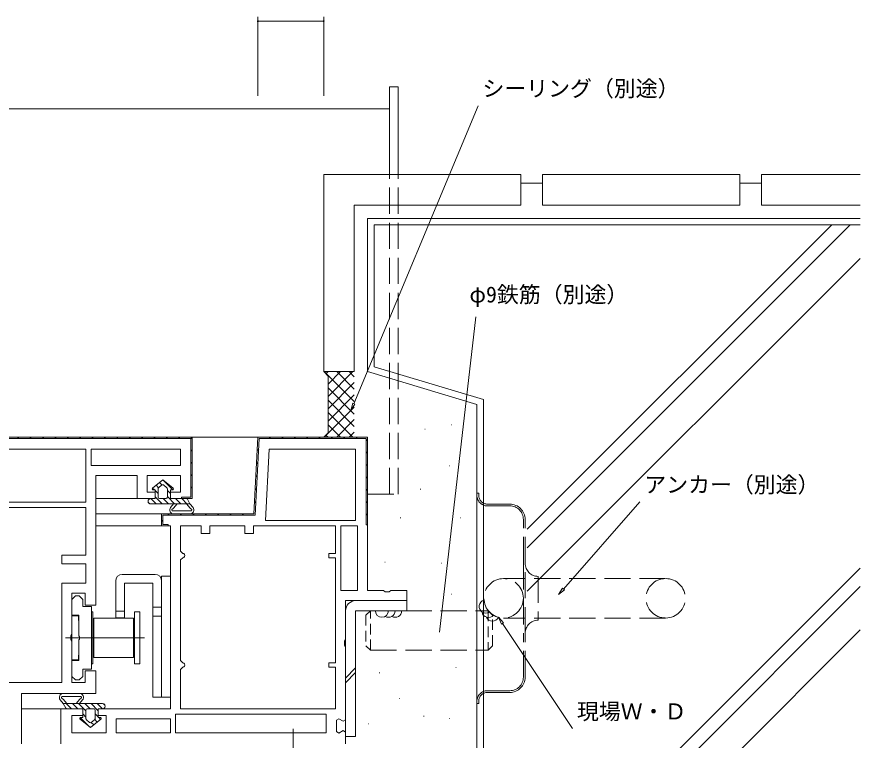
# Model space of a CAD drawing. Units: millimetres, scale not verified. Extents: x -841 to 746, y -594 to 534.
# Drawn here: x 263.2 to 455.8, y -135.9 to 29.3 of the extents above; entities that cross this region are included whole.
import ezdxf
from ezdxf.enums import TextEntityAlignment as Align

# ---------------------------------------------------------------- set-up
doc = ezdxf.new("R2010")
doc.units = ezdxf.units.MM
doc.header["$LTSCALE"] = 2
for name, pattern in [('CHAIN2', [12, 9, -1, 1, -1]), ('DASHED1', [1.8, 1.2, -0.6]), ('DASHED3', [4, 3, -1])]:
    doc.linetypes.add(name, pattern=pattern)
for name, color, linetype, lineweight in [('0-3_YKK_12', 2, 'Continuous', 9), ('0-4_YSS_K', 3, 'Continuous', 9), ('0-5_YKK_D', 6, 'Continuous', 9), ('0-6_YKK_13', 4, 'Continuous', 9), ('0-7_YKK_11', 7, 'Continuous', 9)]:
    doc.layers.add(name, color=color, linetype=linetype, lineweight=lineweight)
doc.styles.add('ＭＳ ゴシック', font='')
doc.styles.get('ＭＳ ゴシック').set_extended_font_data('MS Gothic')

msp = doc.modelspace()

# ---------------------------------------------------------------- linework, layer by layer
at = {"layer": '0-3_YKK_12'}
for p, q in [((348.306, -6.748), (348.306, 13.263)), ((348.306, 13.263), (350.306, 13.263)), ((350.306, -6.748), (350.306, 13.263)), ((-96.695, 8.263), (348.306, 8.263)), ((318.78, -66.75), (-67.169, -66.75)), ((291.205, -80.75), (281.305, -80.75)), ((296.805, -84.25), (281.305, -84.25)), ((296.805, -86.95), (281.305, -86.95)), ((273.805, -128.75), (264.305, -128.75))]:
    msp.add_line(p, q, dxfattribs=at)
at = {"layer": '0-3_YKK_12', "linetype": 'DASHED3'}
for p, q in [((348.306, -79.737), (348.306, -6.748)), ((350.306, -79.737), (350.306, -6.748)), ((343.306, -79.737), (350.306, -79.737))]:
    msp.add_line(p, q, dxfattribs=at)
at = {"layer": '0-4_YSS_K'}
for p, q in [((378.305, -13.748), (378.305, -6.748)), ((383.305, -13.748), (383.305, -6.748)), ((383.305, -6.748), (428.305, -6.748)), ((428.305, -13.748), (428.305, -6.748)), ((433.305, -13.748), (433.305, -6.748)), ((433.305, -6.748), (455.815, -6.748)), ((378.305, -8.748), (383.305, -8.748)), ((428.305, -8.748), (433.305, -8.748)), ((340.305, -13.748), (378.305, -13.748)), ((340.305, -13.748), (340.305, -51.748)), ((383.305, -13.748), (428.305, -13.748)), ((433.305, -13.748), (455.815, -13.748)), ((343.305, -16.746), (455.815, -16.746)), ((343.305, -16.746), (343.305, -51.746)), ((379.805, -91.998), (453.558, -18.246)), ((379.805, -87.756), (449.315, -18.246)), ((379.805, -101.898), (455.815, -25.888)), ((334.305, -52.748), (333.305, -51.748)), ((340.305, -51.748), (333.305, -51.748)), ((333.45, -51.748), (340.305, -58.603)), ((334.305, -51.748), (333.878, -52.176)), ((337.134, -51.748), (334.305, -54.576)), ((339.962, -51.748), (334.305, -57.405)), ((336.278, -51.748), (340.305, -55.775)), ((339.107, -51.748), (340.305, -52.947)), ((343.305, -51.746), (368.305, -59.248)), ((369.805, -58.132), (344.805, -50.63)), ((334.305, -52.748), (334.305, -65.746)), ((340.305, -54.233), (334.305, -60.233)), ((334.305, -55.432), (340.305, -61.432)), ((340.305, -57.061), (334.305, -63.061)), ((334.305, -58.26), (340.305, -64.26)), ((368.305, -59.246), (368.305, -166.745)), ((369.805, -165.245), (369.805, -58.132)), ((340.305, -59.89), (333.449, -66.746)), ((334.305, -61.089), (339.962, -66.746)), ((340.305, -62.718), (336.278, -66.746)), ((334.305, -63.917), (337.134, -66.746)), ((356.483, -64.889), (356.383, -64.889)), ((362.56, -63.877), (362.46, -63.877)), ((334.305, -65.746), (333.305, -66.746)), ((333.878, -66.318), (334.306, -66.746)), ((340.305, -65.547), (339.107, -66.746)), ((362.054, -73.24), (361.954, -73.24)), ((355.47, -78.554), (355.37, -78.554)), ((350.912, -85.134), (350.812, -85.134)), ((364.586, -85.134), (364.486, -85.134)), ((347.367, -95.256), (347.267, -95.256)), ((360.281, -95.509), (360.181, -95.509)), ((387.168, -165.246), (455.815, -96.599)), ((391.411, -165.245), (455.815, -100.841)), ((362.56, -102.595), (362.46, -102.595)), ((401.311, -165.245), (455.815, -110.741)), ((363.573, -119.296), (363.473, -119.296)), ((346.101, -120.562), (346.001, -120.562)), ((350.659, -126.382), (350.559, -126.382)), ((356.23, -130.431), (356.13, -130.431)), ((356.23, -130.431), (356.13, -130.431)), ((362.054, -130.937), (361.954, -130.937)), ((343.569, -132.202), (343.469, -132.202))]:
    msp.add_line(p, q, dxfattribs=at)
at = {"layer": '0-4_YSS_K', "linetype": 'DASHED3'}
for p, q in [((343.97, -106.349), (370.895, -106.349)), ((343.97, -115.349), (370.895, -115.349))]:
    msp.add_line(p, q, dxfattribs=at)
at = {"layer": '0-4_YSS_K'}
for points in [[(333.305, -51.748), (333.305, -6.748), (378.305, -6.748)], [(455.815, -18.246), (344.805, -18.246), (344.805, -50.63)]]:
    msp.add_lwpolyline(points, dxfattribs=at)
at = {"layer": '0-4_YSS_K', "linetype": 'DASHED1'}
for points in [[(343.97, -115.349), (343.97, -106.349), (342.97, -107.349), (342.97, -114.349)], [(370.895, -106.349), (370.895, -115.349), (371.895, -114.349), (371.895, -107.349)]]:
    msp.add_lwpolyline(points, close=True, dxfattribs=at)
at = {"layer": '0-4_YSS_K'}
for centre, start, end in [((370.318, -105.392), 105.1234, 304.31154), ((346.61, -106.349), 180, 0), ((348.11, -106.349), 239.99998, 0), ((349.61, -106.349), 239.99998, 0), ((370.962, -106.407), 188.82755, 319.66205), ((371.851, -107.215), 204.17805, 335.01256)]:
    msp.add_arc(centre, 1.5, start, end, dxfattribs=at)
at = {"layer": '0-5_YKK_D'}
for p, q in [((318.303, 11.263), (318.303, 29.263)), ((333.305, 11.263), (333.305, 29.263)), ((333.305, 28.263), (318.303, 28.263)), ((340.189, -59.092), (368.562, 8.972)), ((359.763, -111.259), (368.04, -39.262)), ((339.534, -60.661), (339.927, -58.983)), ((340.45, -59.201), (339.927, -58.983)), ((388.087, -101.4), (405.519, -81.473)), ((386.967, -102.679), (387.873, -101.213)), ((388.3, -101.586), (387.873, -101.213)), ((373.211, -107.849), (374.389, -109.107)), ((373.917, -109.421), (374.389, -109.107)), ((374.153, -109.264), (390.138, -133.28))]:
    msp.add_line(p, q, dxfattribs=at)
for points in [[(340.45, -59.201), (339.534, -60.661), (339.927, -58.983)], [(388.3, -101.586), (386.967, -102.679), (387.873, -101.213)], [(373.917, -109.421), (373.211, -107.849), (374.389, -109.107)]]:
    msp.add_lwpolyline(points, close=True, dxfattribs=at)
for centre, start, end in [((318.303, 28.263), 0, 180), ((318.303, 28.263), 180, 0), ((333.305, 28.263), 0, 180), ((333.305, 28.263), 180, 0)]:
    msp.add_arc(centre, 0.106, start, end, dxfattribs=at)
at = {"layer": '0-6_YKK_13'}
for p, q in [((296.555, -76.45), (294.18, -78.391)), ((296.555, -76.45), (298.931, -78.391)), ((296.756, -76.614), (298.878, -78.735)), ((294.241, -78.341), (294.649, -78.75)), ((294.805, -78.75), (294.307, -78.75)), ((294.805, -78.75), (294.805, -80.75)), ((294.805, -78.906), (295.505, -79.606)), ((295.019, -77.705), (295.589, -78.275)), ((295.505, -80.45), (295.505, -78.483)), ((296.365, -77.638), (295.615, -78.251)), ((295.797, -77.069), (296.366, -77.638)), ((297.495, -78.251), (296.745, -77.638)), ((297.605, -78.483), (297.605, -80.45)), ((297.605, -78.877), (298.305, -79.577)), ((298.305, -78.75), (298.305, -80.75)), ((298.803, -78.75), (298.305, -78.75)), ((294.805, -80.75), (293.805, -80.75)), ((293.822, -80.751), (295.021, -81.95)), ((294.805, -80.32), (296.435, -81.95)), ((297.305, -80.75), (295.805, -80.75)), ((296.649, -80.75), (297.85, -81.95)), ((297.605, -80.291), (299.264, -81.95)), ((301.933, -80.749), (298.305, -80.75)), ((299.478, -80.749), (300.678, -81.949)), ((300.892, -80.749), (302.092, -81.949)), ((293.263, -81.606), (293.55, -81.893)), ((293.805, -81.95), (302.772, -81.949)), ((299.048, -81.95), (298.354, -82.771)), ((299.848, -81.95), (299.021, -82.929)), ((301.973, -81.949), (302.8, -82.929)), ((298.81, -83.549), (303.017, -83.549)), ((299.043, -84.25), (302.777, -84.249)), ((294.804, -98.055), (287.306, -98.055)), ((285.805, -99.555), (285.805, -107.955)), ((294.304, -100.055), (287.805, -100.055)), ((294.304, -100.055), (294.304, -126.054)), ((296.304, -99.555), (296.304, -126.054)), ((296.304, -105.554), (294.304, -105.554)), ((340.605, -104.05), (352.305, -104.05)), ((352.305, -104.05), (352.305, -106.35)), ((275.805, -117.55), (275.805, -107.55)), ((275.805, -107.55), (277.305, -107.55)), ((277.305, -107.55), (277.305, -108.45)), ((280.305, -106.6), (280.605, -106.6)), ((280.605, -106.6), (280.605, -118.5)), ((287.805, -106.455), (285.805, -106.455)), ((290.105, -106.6), (290.105, -118.5)), ((291.305, -106.6), (290.105, -106.6)), ((291.305, -106.6), (291.305, -118.5)), ((296.304, -107.554), (294.304, -107.554)), ((338.305, -135.05), (338.305, -106.35)), ((340.605, -106.35), (340.605, -135.05)), ((352.305, -106.35), (340.605, -106.35)), ((280.855, -109.55), (280.605, -109.55)), ((280.855, -117.05), (280.855, -108.05)), ((280.855, -108.05), (289.855, -108.05)), ((289.855, -117.05), (289.855, -108.05)), ((290.105, -109.55), (289.855, -109.55)), ((277.305, -117.55), (277.305, -116.65)), ((280.855, -115.55), (280.605, -115.55)), ((289.855, -117.05), (280.855, -117.05)), ((290.105, -115.55), (289.855, -115.55)), ((277.305, -117.55), (275.805, -117.55)), ((280.605, -118.5), (280.305, -118.5)), ((290.105, -118.5), (291.305, -118.5)), ((338.305, -121.726), (340.605, -119.426)), ((338.305, -122.788), (340.605, -120.488)), ((277.8, -125.95), (273.594, -125.95)), ((274.638, -127.55), (273.811, -126.57)), ((277.567, -125.249), (273.833, -125.25)), ((276.763, -127.55), (277.59, -126.57)), ((277.563, -127.55), (278.256, -126.728)), ((296.304, -126.054), (294.304, -126.054)), ((282.805, -127.55), (273.838, -127.55)), ((275.719, -128.75), (274.519, -127.55)), ((274.678, -128.75), (278.305, -128.75)), ((277.133, -128.75), (275.933, -127.55)), ((279.005, -129.208), (277.347, -127.55)), ((278.306, -130.75), (278.305, -128.75)), ((279.961, -128.75), (278.761, -127.55)), ((279.305, -128.75), (280.805, -128.75)), ((281.806, -129.18), (280.175, -127.55)), ((282.789, -128.749), (281.59, -127.55)), ((281.805, -128.75), (282.805, -128.75)), ((281.806, -130.75), (281.805, -128.75)), ((283.348, -127.894), (283.061, -127.607)), ((279.855, -132.885), (277.733, -130.764)), ((277.808, -130.75), (278.306, -130.75)), ((279.006, -130.622), (278.306, -129.922)), ((279.006, -131.016), (279.005, -129.05)), ((281.105, -129.05), (281.106, -131.016)), ((281.806, -130.594), (281.105, -129.894)), ((281.806, -130.75), (282.303, -130.75)), ((282.37, -131.158), (281.961, -130.75)), ((280.056, -133.05), (277.68, -131.109)), ((279.116, -131.249), (279.866, -131.861)), ((280.056, -133.05), (282.431, -131.108)), ((280.245, -131.861), (280.995, -131.249)), ((280.814, -132.43), (280.245, -131.862)), ((281.592, -131.794), (281.022, -131.224)), ((340.605, -135.05), (338.305, -135.05))]:
    msp.add_line(p, q, dxfattribs=at)
at = {"layer": '0-6_YKK_13', "linetype": 'DASHED3'}
for p, q in [((368.705, -79.51), (368.705, -80.01)), ((375.805, -82.01), (370.705, -82.01)), ((375.805, -82.41), (370.705, -82.41)), ((378.905, -95.51), (378.905, -85.51)), ((379.305, -95.51), (379.305, -85.51)), ((378.905, -95.51), (378.905, -111.51)), ((379.305, -111.51), (379.305, -95.51)), ((411.405, -99.01), (374.405, -99.01)), ((382.305, -98.51), (382.305, -108.51)), ((280.605, -109.55), (280.605, -115.55)), ((411.405, -108.01), (374.405, -108.01)), ((378.905, -121.51), (378.905, -111.51)), ((379.305, -121.51), (379.305, -111.51)), ((370.705, -124.61), (375.805, -124.61)), ((370.705, -125.01), (375.805, -125.01)), ((368.705, -127.01), (368.705, -127.51))]:
    msp.add_line(p, q, dxfattribs=at)
at = {"layer": '0-6_YKK_13', "linetype": 'CHAIN2'}
for p, q in [((292.366, -112.55), (273.027, -112.55)), ((326.305, -133.282), (326.305, -141.618))]:
    msp.add_line(p, q, dxfattribs=at)
at = {"layer": '0-6_YKK_13', "linetype": 'DASHED3'}
for points in [[(368.705, -79.51), (368.305, -79.51), (368.305, -80.01), (368.305, -127.01)], [(368.305, -127.01), (368.305, -127.51), (368.705, -127.51)]]:
    msp.add_lwpolyline(points, dxfattribs=at)
at = {"layer": '0-6_YKK_13'}
for points in [[(302.196, -80.904), (302.772, -81.949), (303.466, -82.77)], [(287.805, -100.055), (287.805, -107.955), (285.805, -107.955)], [(274.415, -128.595), (273.838, -127.55), (273.145, -126.729)]]:
    msp.add_lwpolyline(points, dxfattribs=at)
msp.add_lwpolyline([(296.305, -126.054), (298.305, -126.054), (298.305, -98.435), (296.305, -98.435)], close=True, dxfattribs=at)
at = {"layer": '0-6_YKK_13', "linetype": 'DASHED3'}
msp.add_circle((374.405, -103.51), 4.5, dxfattribs=at)
at = {"layer": '0-6_YKK_13'}
for centre, radius, start, end in [((294.307, -78.548), 0.202, 129.25562, 270.00302), ((295.805, -78.483), 0.3, 129.25562, 180.00302), ((296.555, -77.87), 0.3, 50.75041, 129.25562), ((297.305, -78.483), 0.3, 0.00302, 50.75041), ((298.803, -78.547), 0.202, 270.00302, 50.75041), ((293.805, -81.35), 0.6, 90.00302, 270.00302), ((295.805, -80.45), 0.3, 180.00302, 270.00302), ((297.305, -80.45), 0.3, 270.00302, 0.00302), ((301.933, -81.049), 0.3, 28.8896, 90.00302), ((299.043, -83.35), 0.9, 139.95668, 270.00302), ((302.777, -83.349), 0.9, 270.00302, 40.04936), ((298.81, -83.349), 0.2, 117.55913, 270.00456), ((298.255, -82.286), 1, 297.55913, 319.95668), ((303.565, -82.285), 1, 220.04936, 242.44691), ((303.01, -83.349), 0.2, 268.0726, 62.44691), ((287.306, -99.555), 1.5, 90, 180), ((294.804, -99.555), 1.5, 0, 90), ((340.605, -106.35), 2.3, 90, 180), ((277.805, -108.45), 0.5, 180, 216.86989), ((277.805, -116.65), 0.5, 143.1301, 180), ((273.83, -126.146), 0.897, 89.80255, 220.11365), ((273.601, -126.15), 0.2, 64.72615, 242.44691), ((273.045, -127.214), 1, 40.04936, 62.44691), ((277.568, -126.149), 0.9, 319.95668, 90.00302), ((278.356, -127.214), 1, 117.55913, 139.95668), ((277.8, -126.15), 0.2, 297.55913, 115.27989), ((274.678, -128.45), 0.3, 208.8896, 270.00302), ((279.305, -129.05), 0.3, 90.00302, 180.00302), ((280.805, -129.05), 0.3, 0.00302, 90.00302), ((282.805, -128.15), 0.6, 270.00302, 90.00302), ((277.808, -130.952), 0.202, 90.00302, 230.75041), ((282.303, -130.952), 0.202, 309.25562, 90.00302), ((279.305, -131.016), 0.3, 180.00302, 230.75041), ((280.056, -131.629), 0.3, 230.75041, 309.25562), ((280.806, -131.016), 0.3, 309.25562, 0.00302)]:
    msp.add_arc(centre, radius, start, end, dxfattribs=at)
at = {"layer": '0-6_YKK_13', "linetype": 'DASHED3'}
for centre, radius, start, end in [((370.705, -80.01), 2.4, 180, 270), ((370.705, -80.01), 2, 180, 270), ((375.805, -85.51), 3.5, 0, 90), ((375.805, -85.51), 3.1, 0, 90), ((382.305, -95.51), 3, 180, 270), ((411.405, -103.51), 4.5, 90, 270), ((411.405, -103.51), 4.5, 270, 90), ((382.305, -111.51), 3, 90, 180), ((375.805, -121.51), 3.5, 270, 0), ((375.805, -121.51), 3.1, 270, 0), ((370.705, -127.01), 2.4, 90, 180), ((370.705, -127.01), 2, 90, 180)]:
    msp.add_arc(centre, radius, start, end, dxfattribs=at)
at = {"layer": '0-7_YKK_11'}
for p, q in [((263.707, -66.75), (263.407, -67.05)), ((266.536, -66.75), (266.236, -67.05)), ((269.364, -66.75), (269.064, -67.05)), ((272.193, -66.75), (271.893, -67.05)), ((275.021, -66.75), (274.721, -67.05)), ((277.849, -66.75), (277.55, -67.05)), ((280.678, -66.75), (280.378, -67.05)), ((283.506, -66.75), (283.206, -67.05)), ((286.335, -66.75), (286.035, -67.05)), ((289.163, -66.75), (288.863, -67.05)), ((291.992, -66.75), (291.692, -67.05)), ((294.82, -66.75), (294.52, -67.05)), ((297.649, -66.75), (297.349, -67.05)), ((300.477, -66.75), (300.177, -67.05)), ((303.159, -66.896), (302.947, -67.108)), ((318.305, -66.75), (343.305, -66.75)), ((321.193, -66.75), (320.893, -67.05)), ((324.021, -66.75), (323.721, -67.05)), ((326.85, -66.75), (326.549, -67.05)), ((329.678, -66.75), (329.378, -67.05)), ((332.506, -66.75), (332.206, -67.05)), ((335.335, -66.75), (335.035, -67.05)), ((338.163, -66.75), (337.863, -67.05)), ((340.992, -66.75), (340.692, -67.05)), ((343.305, -67.264), (343.005, -67.564)), ((238.505, -69.45), (279.005, -69.45)), ((303.305, -69.578), (303.005, -69.878)), ((318.463, -69.479), (318.146, -69.797)), ((343.305, -70.093), (343.005, -70.393)), ((300.605, -73.15), (280.205, -73.15)), ((303.305, -72.406), (303.005, -72.706)), ((318.306, -72.464), (317.989, -72.781)), ((343.305, -72.921), (343.005, -73.221)), ((303.305, -75.235), (303.005, -75.535)), ((318.15, -75.449), (317.833, -75.766)), ((343.305, -75.75), (343.005, -76.05)), ((303.305, -78.063), (303.005, -78.363)), ((317.993, -78.434), (317.676, -78.751)), ((343.305, -78.578), (343.005, -78.878)), ((300.919, -80.45), (300.805, -80.563)), ((279.005, -82.75), (241.558, -82.75)), ((317.837, -81.419), (317.52, -81.736)), ((343.305, -81.406), (343.005, -81.706)), ((298.036, -84.25), (297.736, -84.55)), ((300.864, -84.25), (300.564, -84.55)), ((303.693, -84.25), (303.393, -84.55)), ((306.521, -84.25), (306.221, -84.55)), ((309.35, -84.25), (309.049, -84.55)), ((312.178, -84.25), (311.878, -84.55)), ((315.006, -84.25), (314.706, -84.55)), ((343.305, -84.235), (343.005, -84.535)), ((296.605, -85.68), (296.305, -85.98)), ((340.605, -85.75), (320.013, -85.75)), ((337.205, -101.75), (337.205, -86.95)), ((300.605, -128.75), (336.005, -128.75)), ((285.905, -131.05), (298.305, -131.05))]:
    msp.add_line(p, q, dxfattribs=at)
for points in [[(213.305, -66.75), (303.305, -66.75), (303.305, -80.75)], [(237.88, -75.822), (234.305, -74.75), (231.805, -74.75), (231.805, -76.508), (231.579, -76.639), (228.305, -74.75), (221.805, -74.75), (221.805, -73.25), (223.605, -73.25), (223.605, -69.45), (216.005, -69.45), (216.005, -73.25), (218.305, -73.25), (218.305, -74.75), (213.305, -74.75), (213.305, -66.75), (303.305, -66.75), (303.305, -80.75)], [(303.305, -66.75), (303.305, -80.75), (300.805, -80.75), (300.805, -80.45), (303.005, -80.45), (303.005, -67.05), (213.605, -67.05), (213.605, -74.45), (215.805, -74.45), (215.805, -74.75), (213.305, -74.75), (213.305, -66.75)], [(303.305, -66.75), (303.305, -80.75), (298.305, -80.75), (298.305, -79.25), (300.605, -79.25), (300.605, -75.45), (293.005, -75.45), (293.005, -79.25), (294.805, -79.25), (294.805, -80.75), (290.705, -80.75), (290.705, -75.45), (281.305, -75.45), (281.305, -105.05), (278.805, -105.05), (278.805, -102.35), (275.805, -102.35), (275.805, -111.684), (275.555, -112.117), (275.555, -112.983), (275.805, -113.416), (275.805, -122.75), (278.805, -122.75), (278.805, -120.05), (281.305, -120.05), (281.305, -125.25), (264.305, -125.25), (264.305, -136.75)], [(273.305, -136.75), (273.305, -128.75), (278.305, -128.75), (278.305, -130.25), (275.805, -130.25), (275.805, -134.25), (283.605, -134.25), (283.605, -130.25), (281.805, -130.25), (281.805, -128.75), (298.305, -128.75), (298.305, -86.95), (296.305, -86.95), (296.305, -84.25), (317.388, -84.25), (318.305, -66.75), (343.305, -66.75), (343.305, -101.75), (346.939, -101.75), (347.372, -102), (348.238, -102), (348.671, -101.75), (352.305, -101.75), (352.305, -104.05), (338.305, -104.05), (338.305, -112.884), (338.055, -113.317), (338.055, -114.183), (338.305, -114.616), (338.305, -131.228), (337.742, -131.59), (336.769, -131.009), (336.205, -131.372), (336.205, -133.928), (336.769, -134.29), (337.742, -133.709), (338.305, -134.072), (338.305, -136.75)], [(238.505, -69.45), (279.005, -69.45), (279.005, -81.55), (241.605, -81.55), (241.605, -77.738)], [(300.605, -128.75), (336.005, -128.75), (336.005, -119.25), (334.505, -119.25), (334.505, -118.25), (336.005, -118.25), (336.005, -94.25), (334.505, -94.25), (334.505, -93.25), (336.005, -93.25), (336.005, -86.95), (317.305, -86.95), (317.305, -88.75), (315.305, -88.75), (315.305, -86.95), (307.305, -86.95), (307.305, -88.75), (305.305, -88.75), (305.305, -86.95), (300.605, -86.95), (300.605, -92.75), (301.105, -93.25)], [(301.105, -94.25), (300.605, -94.75), (300.605, -117.75), (301.105, -118.25)], [(301.105, -119.25), (300.605, -119.75), (300.605, -128.75)]]:
    msp.add_lwpolyline(points, dxfattribs=at)
for points in [[(318.305, -66.75), (343.305, -66.75), (343.305, -86.75), (343.005, -86.75), (343.005, -67.05), (318.59, -67.05), (317.673, -84.55), (296.605, -84.55), (296.605, -86.65), (297.805, -86.65), (297.805, -86.95), (296.305, -86.95), (296.305, -84.25), (317.388, -84.25)], [(300.605, -73.15), (280.205, -73.15), (280.205, -69.45), (300.605, -69.45)], [(340.605, -85.75), (320.013, -85.75), (320.868, -69.45), (340.605, -69.45)], [(279.005, -82.75), (241.558, -82.75), (239.605, -84.702), (239.605, -91.75), (240.105, -92.25), (240.605, -92.75), (240.105, -93.25), (239.605, -93.75), (239.605, -111.75), (240.105, -112.25), (240.605, -112.75), (240.105, -113.25), (239.605, -113.75), (239.605, -122.75), (273.506, -122.75), (273.506, -100.05), (279.005, -100.05), (279.005, -95.65), (273.506, -95.65), (273.506, -93.65), (279.005, -93.65)], [(337.205, -101.75), (337.205, -86.95), (341.005, -86.95), (341.005, -101.75)], [(280.305, -119.725), (280.305, -105.375), (278.305, -105.375), (278.305, -103.75), (277.505, -102.95), (276.605, -102.95), (275.805, -103.75), (275.805, -107.35), (277.405, -107.35), (277.405, -112.091), (277.525, -112.275), (277.525, -112.824), (277.405, -113.008), (277.405, -117.75), (275.805, -117.75), (275.805, -121.35), (276.605, -122.15), (277.505, -122.15), (278.305, -121.35), (278.305, -119.725)], [(333.906, -129.95), (299.505, -129.95), (299.505, -134.25), (333.906, -134.25)], [(285.905, -131.05), (298.305, -131.05), (298.305, -134.25), (285.905, -134.25)]]:
    msp.add_lwpolyline(points, close=True, dxfattribs=at)
for centre in [(301.105, -93.75), (301.105, -118.75)]:
    msp.add_arc(centre, 0.5, 269.99998, 90, dxfattribs=at)

# ---------------------------------------------------------------- texts
at = {"layer": '0-5_YKK_D', "color": 4, "style": 'ＭＳ ゴシック'}
for s, p in [('シーリング（別途）', (369.562, 9.972)), ('φ9鉄筋（別途）', (366.582, -37.063)), ('アンカー（別途）', (406.519, -80.473)), ('現場Ｗ・Ｄ', (391.138, -132.28))]:
    msp.add_text(s, height=3.666, dxfattribs=at).set_placement(p, align=Align.BOTTOM_LEFT)

doc.saveas('drawing.dxf')
